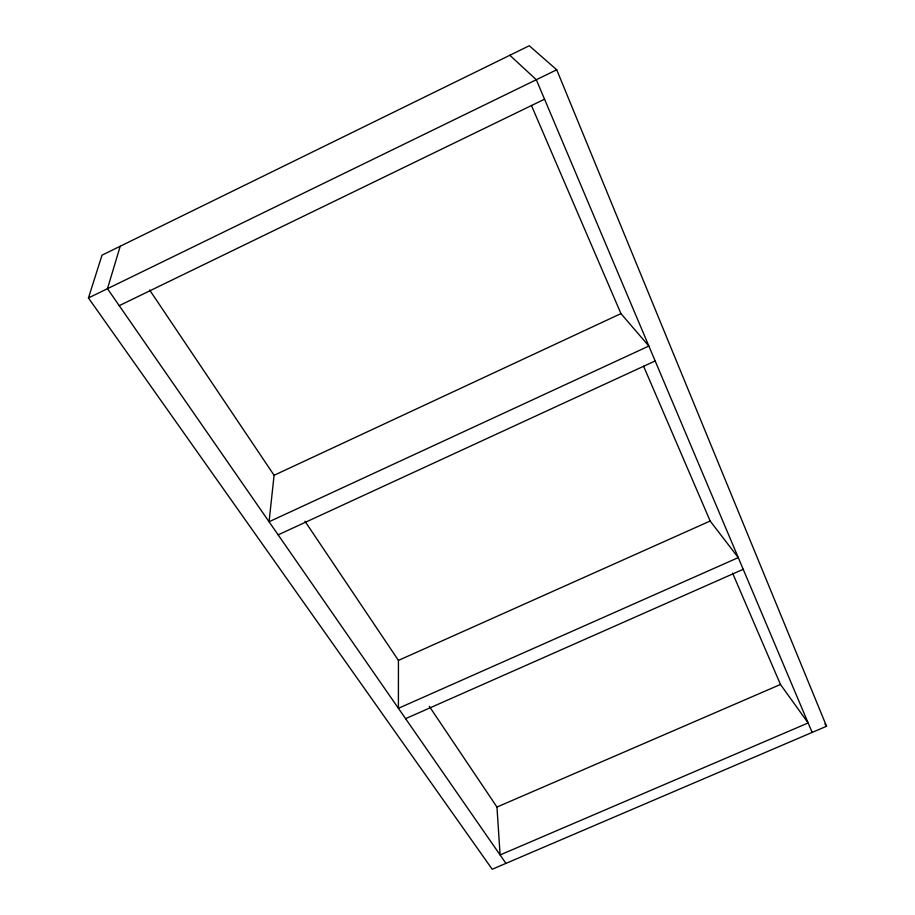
<?xml version="1.0" encoding="UTF-8"?>
<svg xmlns="http://www.w3.org/2000/svg" width="915" height="915" viewBox="0 0 915 915"><rect width="100%" height="100%" fill="white"/><g stroke="black" fill="none" stroke-linecap="round" stroke-linejoin="round"><path stroke-width="1.37" d="M304.969 521.253L398.437 660.401L398.414 708.302L738.268 557.612L710.166 521.012L643.577 366.194M149.614 289.986L274.088 475.285L269.067 521.756L648.849 346.042L620.953 313.605L531.432 105.465M120.22 246.249L107.467 288.694L505.938 863.383M88.446 297.958L102.011 255.171L529.259 45.75L556.72 69.78L826.554 726.258L492.213 869.25L88.446 297.958L556.72 69.78M119.236 305.667L544.539 99.197M274.088 475.285L620.953 313.605M278.149 534.852L655.151 360.945M398.437 660.401L710.166 521.012M405.597 718.652L743.209 569.313M496.959 807.053L780.472 684.477L808.139 722.953L500.105 854.953L496.959 807.053L429.261 706.288M509.838 55.266L536.316 79.731L812.143 732.423M824.907 724.005L826.554 726.258M732.595 573.145L780.472 684.477"/></g></svg>
